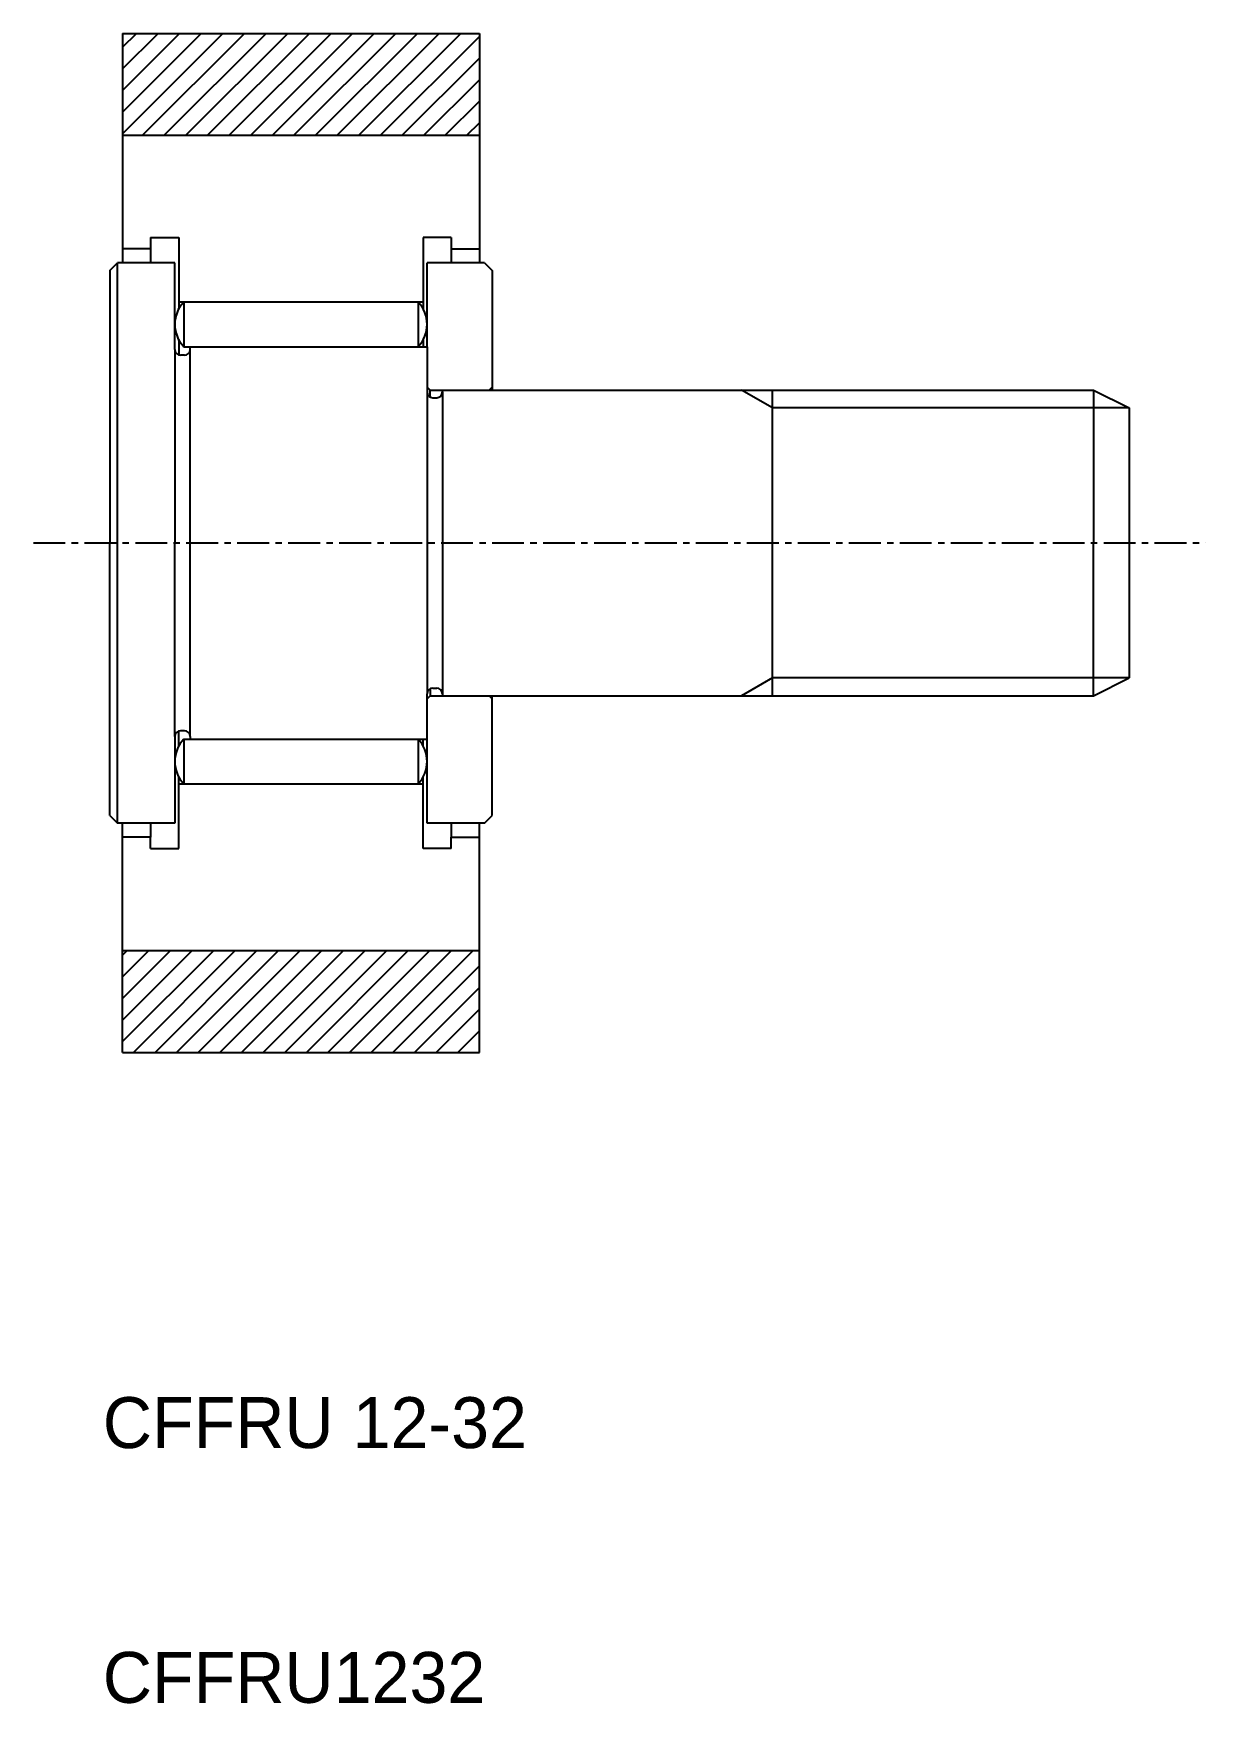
# Model space of a CAD drawing. Extents: x 125.1 to 171.1, y 96.3 to 161.8.
import ezdxf

# ---------------------------------------------------------------- set-up
doc = ezdxf.new("R2010")
doc.units = 0
doc.linetypes.add('CENTER', pattern=[2, 1.25, -0.25, 0.25, -0.25])
doc.layers.get('0').update_dxf_attribs({"linetype": 'CONTINUOUS'})
doc.layers.add('CENTER', color=1, linetype='CENTER')
doc.layers.add('HATCH', color=3, linetype='CONTINUOUS')

msp = doc.modelspace()

# ---------------------------------------------------------------- linework, layer by layer
for p, q in [((128.616, 161.836), (142.616, 161.836)), ((128.616, 161.836), (128.616, 152.836)), ((142.616, 161.836), (142.616, 152.836)), ((128.616, 157.836), (142.616, 157.836)), ((129.716, 153.826), (130.816, 153.826)), ((129.716, 153.826), (129.716, 153.386)), ((130.816, 153.826), (130.816, 151.296)), ((141.516, 153.826), (140.416, 153.826)), ((140.416, 153.826), (140.416, 151.296)), ((141.516, 153.826), (141.516, 153.386)), ((128.116, 152.536), (128.416, 152.836)), ((128.416, 130.836), (128.416, 152.836)), ((130.666, 152.836), (128.416, 152.836)), ((129.716, 153.386), (128.616, 153.386)), ((129.716, 153.386), (129.716, 152.836)), ((130.666, 149.431), (130.666, 152.836)), ((140.566, 149.536), (140.566, 152.836)), ((142.816, 152.836), (140.566, 152.836)), ((141.516, 153.386), (141.516, 152.836)), ((141.516, 153.386), (142.616, 153.386)), ((142.816, 152.836), (143.116, 152.536)), ((128.116, 152.536), (128.116, 141.836)), ((143.116, 152.536), (143.116, 147.836)), ((130.816, 151.296), (130.816, 151.018)), ((130.816, 151.296), (131.016, 151.296)), ((131.016, 151.296), (140.216, 151.296)), ((131.016, 151.296), (131.016, 149.536)), ((140.216, 151.296), (140.216, 149.536)), ((140.216, 151.296), (140.416, 151.296)), ((140.416, 151.296), (140.416, 151.018)), ((130.816, 149.815), (130.816, 149.219)), ((131.016, 149.536), (140.216, 149.536)), ((131.266, 149.431), (131.266, 149.536)), ((140.216, 149.536), (140.566, 149.536)), ((140.416, 149.815), (140.416, 149.536)), ((140.566, 149.536), (140.566, 147.761)), ((130.666, 149.431), (130.666, 141.836)), ((131.041, 149.206), (130.891, 149.206)), ((131.266, 134.241), (131.266, 149.431)), ((140.686, 147.836), (140.566, 147.956)), ((140.566, 147.761), (140.566, 135.911)), ((140.686, 147.836), (141.166, 147.836)), ((140.686, 147.562), (140.686, 147.836)), ((140.791, 147.536), (140.941, 147.536)), ((141.166, 147.836), (166.716, 147.836)), ((141.166, 147.761), (141.166, 147.836)), ((141.166, 147.761), (141.166, 135.911)), ((142.996, 147.836), (143.116, 147.956)), ((154.116, 135.836), (154.116, 147.836)), ((166.716, 147.836), (168.116, 147.136)), ((166.716, 147.836), (166.716, 141.836)), ((168.116, 147.136), (168.116, 136.536)), ((128.116, 131.136), (128.116, 141.836)), ((130.666, 134.241), (130.666, 141.836)), ((166.716, 135.836), (166.716, 141.836)), ((166.716, 135.836), (168.116, 136.536)), ((140.566, 135.836), (140.566, 135.911)), ((140.566, 134.136), (140.566, 135.836)), ((140.686, 135.836), (140.566, 135.716)), ((140.686, 136.11), (140.686, 135.836)), ((140.686, 135.836), (141.166, 135.836)), ((140.791, 136.136), (140.941, 136.136)), ((141.166, 135.911), (141.166, 135.836)), ((141.166, 135.836), (166.716, 135.836)), ((142.996, 135.836), (143.116, 135.716)), ((143.116, 131.136), (143.116, 135.836)), ((130.816, 133.858), (130.816, 134.453)), ((131.041, 134.466), (130.891, 134.466)), ((130.666, 134.241), (130.666, 130.836)), ((131.016, 134.136), (140.216, 134.136)), ((131.016, 134.136), (131.016, 132.376)), ((131.266, 134.241), (131.266, 134.136)), ((140.216, 134.136), (140.566, 134.136)), ((140.216, 134.136), (140.216, 132.376)), ((140.416, 133.858), (140.416, 134.136)), ((140.566, 130.836), (140.566, 134.136)), ((130.816, 132.376), (130.816, 132.655)), ((140.416, 132.376), (140.416, 132.655)), ((130.816, 129.846), (130.816, 132.376)), ((130.816, 132.376), (131.016, 132.376)), ((131.016, 132.376), (140.216, 132.376)), ((140.216, 132.376), (140.416, 132.376)), ((140.416, 129.846), (140.416, 132.376)), ((128.116, 131.136), (128.416, 130.836)), ((142.816, 130.836), (143.116, 131.136)), ((130.666, 130.836), (128.416, 130.836)), ((128.616, 121.836), (128.616, 130.836)), ((129.716, 130.836), (129.716, 130.286)), ((142.816, 130.836), (140.566, 130.836)), ((141.516, 130.836), (141.516, 130.286)), ((142.616, 121.836), (142.616, 130.836)), ((129.716, 130.286), (128.616, 130.286)), ((129.716, 129.846), (129.716, 130.286)), ((129.716, 129.846), (130.816, 129.846)), ((141.516, 129.846), (140.416, 129.846)), ((141.516, 129.846), (141.516, 130.286)), ((141.516, 130.286), (142.616, 130.286)), ((128.616, 125.836), (142.616, 125.836)), ((128.616, 121.836), (142.616, 121.836))]:
    msp.add_line(p, q)
at = {"color": 3}
for p, q in [((154.116, 147.136), (152.903, 147.836)), ((168.116, 147.136), (154.116, 147.136)), ((154.116, 136.536), (152.903, 135.836)), ((168.116, 136.536), (154.116, 136.536))]:
    msp.add_line(p, q, dxfattribs=at)
for centre, radius, start, end in [((131.947, 150.416), 1.281, 136.62187, 223.37813), ((139.284, 150.416), 1.281, 316.62187, 43.37813), ((130.891, 149.431), 0.225, 180, 270), ((131.041, 149.431), 0.225, 270, 0), ((140.791, 147.761), 0.225, 180, 270), ((140.941, 147.761), 0.225, 270, 0), ((140.791, 135.911), 0.225, 90, 180), ((140.941, 135.911), 0.225, 0, 90), ((130.891, 134.241), 0.225, 90, 180), ((131.041, 134.241), 0.225, 0, 90), ((131.947, 133.256), 1.281, 136.62187, 223.37813), ((139.284, 133.256), 1.281, 316.62187, 43.37813)]:
    msp.add_arc(centre, radius, start, end)
at = {"layer": 'CENTER', "color": 1, "linetype": 'CENTER'}
msp.add_line((125.116, 141.836), (171.116, 141.836), dxfattribs=at)
at = {"layer": 'HATCH'}
for p, q in [((128.616, 157.899), (132.552, 161.836)), ((128.616, 158.748), (131.704, 161.836)), ((128.616, 159.597), (130.855, 161.836)), ((128.616, 160.445), (130.007, 161.836)), ((128.616, 161.294), (129.158, 161.836)), ((129.401, 157.836), (133.401, 161.836)), ((130.25, 157.836), (134.25, 161.836)), ((131.098, 157.836), (135.098, 161.836)), ((131.947, 157.836), (135.947, 161.836)), ((132.795, 157.836), (136.795, 161.836)), ((133.644, 157.836), (137.644, 161.836)), ((134.492, 157.836), (138.492, 161.836)), ((135.341, 157.836), (139.341, 161.836)), ((136.189, 157.836), (140.189, 161.836)), ((137.038, 157.836), (141.038, 161.836)), ((137.886, 157.836), (141.886, 161.836)), ((138.735, 157.836), (142.616, 161.717)), ((139.583, 157.836), (142.616, 160.869)), ((140.432, 157.836), (142.616, 160.02)), ((141.28, 157.836), (142.616, 159.172)), ((142.129, 157.836), (142.616, 158.323)), ((128.616, 122.261), (132.191, 125.836)), ((128.616, 123.11), (131.342, 125.836)), ((128.616, 123.958), (130.494, 125.836)), ((128.616, 124.807), (129.645, 125.836)), ((128.616, 125.655), (128.797, 125.836)), ((129.039, 121.836), (133.039, 125.836)), ((129.888, 121.836), (133.888, 125.836)), ((130.736, 121.836), (134.736, 125.836)), ((131.585, 121.836), (135.585, 125.836)), ((132.433, 121.836), (136.433, 125.836)), ((133.282, 121.836), (137.282, 125.836)), ((134.13, 121.836), (138.13, 125.836)), ((134.979, 121.836), (138.979, 125.836)), ((135.827, 121.836), (139.827, 125.836)), ((136.676, 121.836), (140.676, 125.836)), ((137.524, 121.836), (141.524, 125.836)), ((138.373, 121.836), (142.373, 125.836)), ((139.222, 121.836), (142.616, 125.23)), ((140.07, 121.836), (142.616, 124.382)), ((140.919, 121.836), (142.616, 123.533)), ((141.767, 121.836), (142.616, 122.685))]:
    msp.add_line(p, q, dxfattribs=at)

# ---------------------------------------------------------------- texts
for s, p in [('CFFRU 12-32', (127.838, 106.306)), ('CFFRU1232', (127.838, 96.306))]:
    msp.add_text(s, height=2).set_placement(p)

doc.saveas('drawing.dxf')
